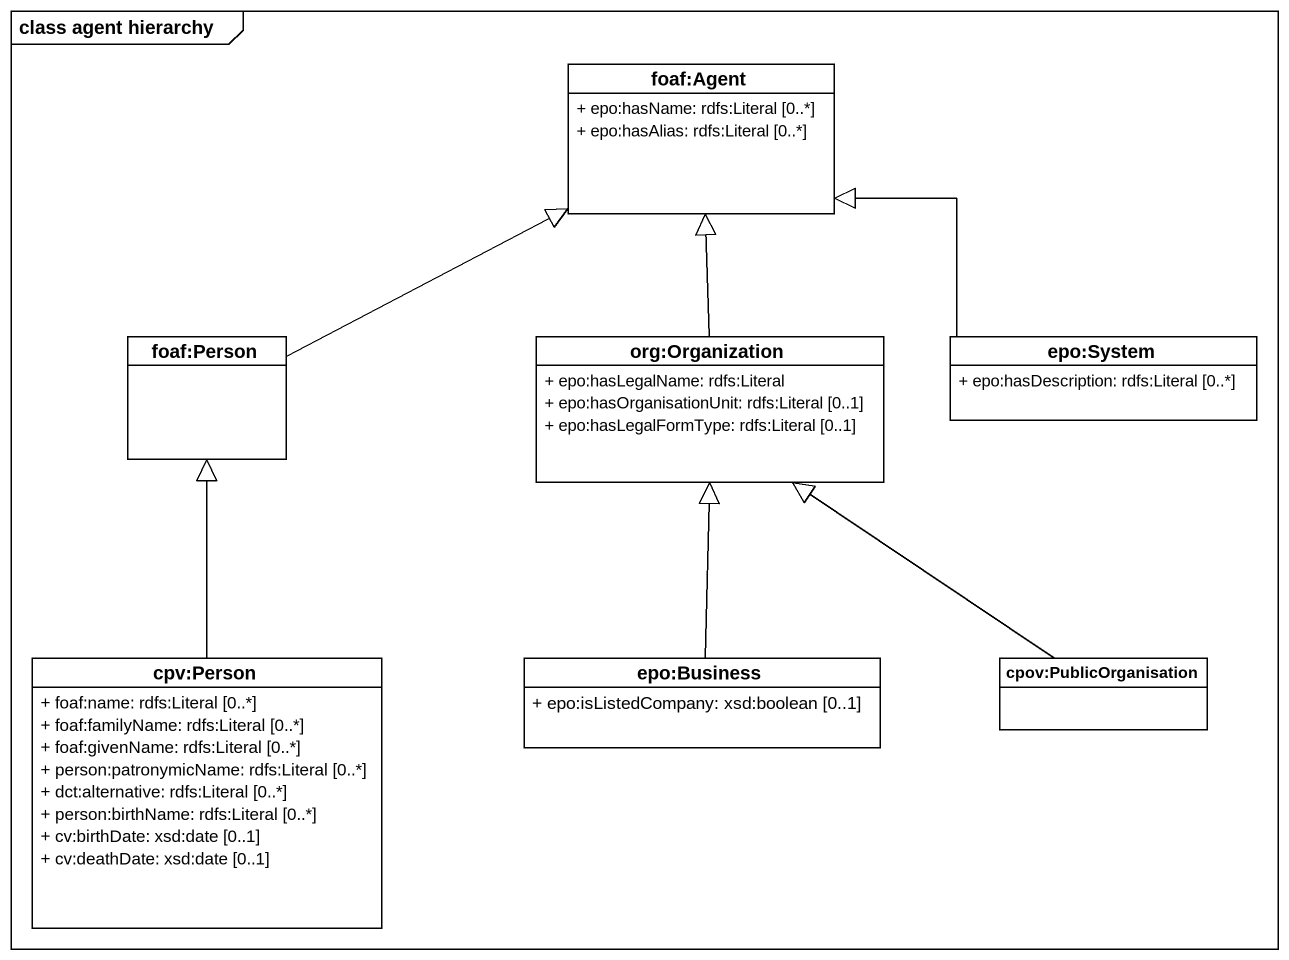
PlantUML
@startuml
mainframe class agent hierarchy
hide circle
hide empty members
skinparam classAttributeIconSize 0
class "foaf:Agent" as foaf_Agent {
  + epo:hasName: rdfs:Literal [0..*]
  + epo:hasAlias: rdfs:Literal [0..*]
}
class "foaf:Person" as foaf_Person
class "org:Organization" as org_Organization {
  + epo:hasLegalName: rdfs:Literal
  + epo:hasOrganisationUnit: rdfs:Literal [0..1]
  + epo:hasLegalFormType: rdfs:Literal [0..1]
}
class "epo:System" as epo_System {
  + epo:hasDescription: rdfs:Literal [0..*]
}
class "cpv:Person" as cpv_Person {
  + foaf:name: rdfs:Literal [0..*]
  + foaf:familyName: rdfs:Literal [0..*]
  + foaf:givenName: rdfs:Literal [0..*]
  + person:patronymicName: rdfs:Literal [0..*]
  + dct:alternative: rdfs:Literal [0..*]
  + person:birthName: rdfs:Literal [0..*]
  + cv:birthDate: xsd:date [0..1]
  + cv:deathDate: xsd:date [0..1]
}
class "epo:Business" as epo_Business {
  + epo:isListedCompany: xsd:boolean [0..1]
}
class "cpov:PublicOrganisation" as cpov_PublicOrganisation
foaf_Person -right-|> foaf_Agent
org_Organization -up-|> foaf_Agent
epo_System -left-|> foaf_Agent
cpv_Person -up-|> foaf_Person
epo_Business -up-|> org_Organization
cpov_PublicOrganisation -up-|> org_Organization
@enduml
